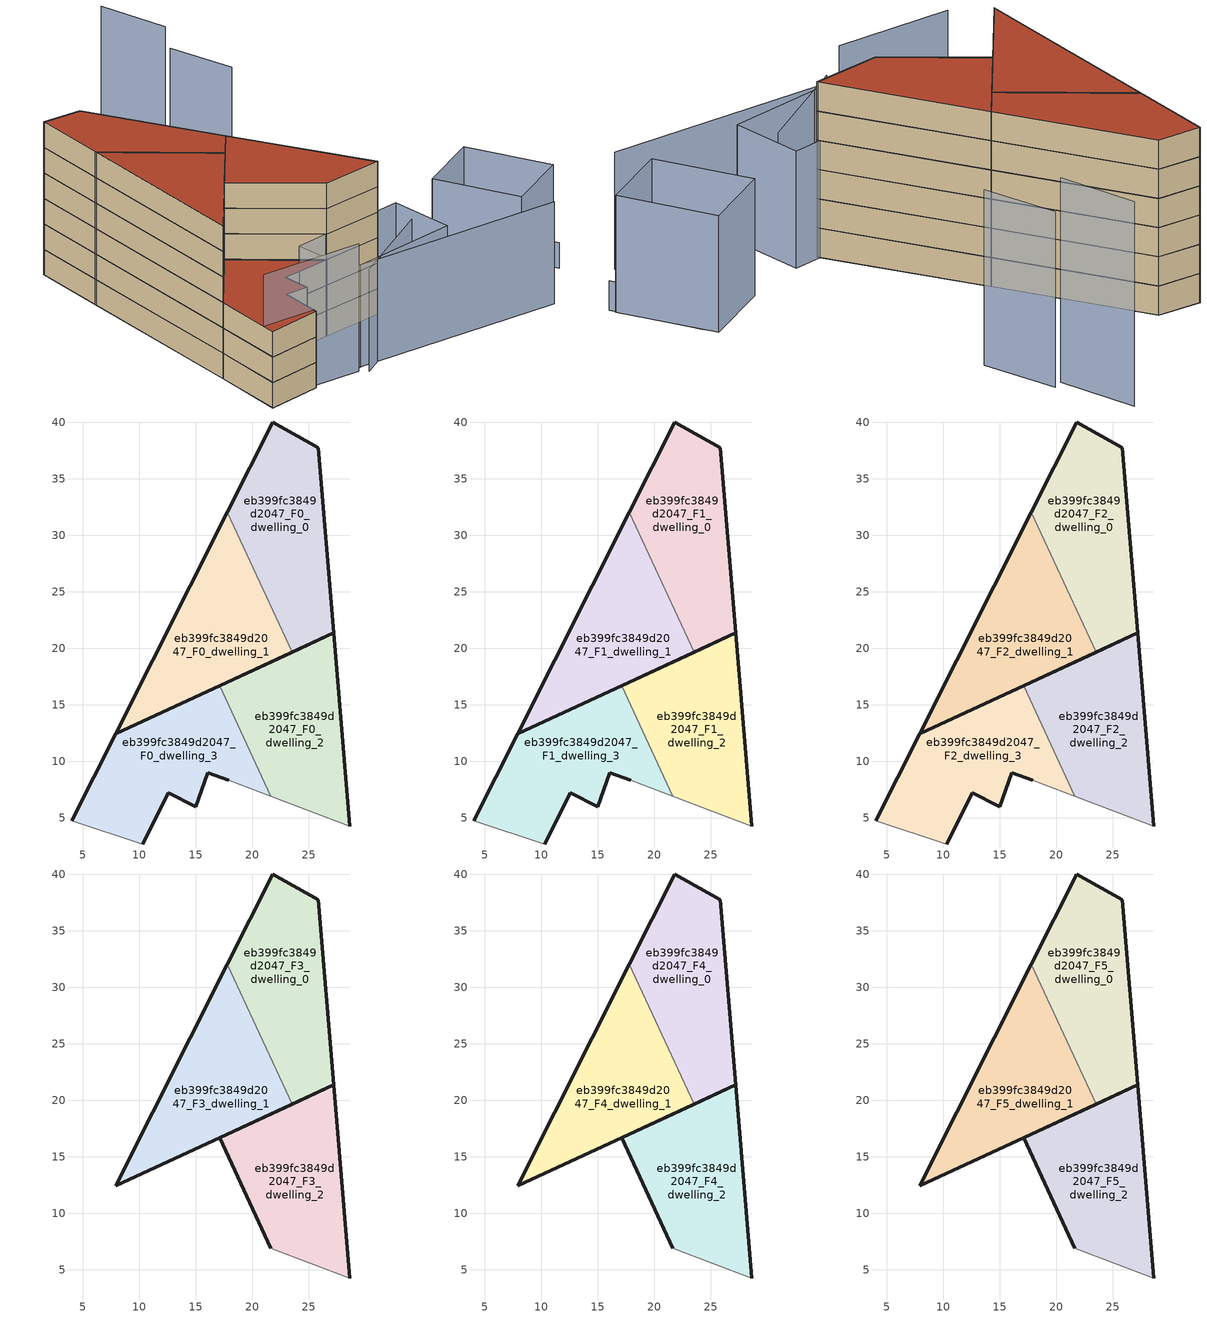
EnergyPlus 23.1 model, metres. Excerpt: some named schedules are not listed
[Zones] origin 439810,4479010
eb399fc3849d2047_F0_dwelling_0
 floor ground (EU_floor_Construction): 27.2,21.36 25.83,37.72 21.82,40.02 17.81,32.06 23.55,19.66 z0
 wall outside (EU_wall_Construction): 17.81,32.06 21.82,40.02 25.83,37.72 27.2,21.36 23.55,19.66 z0:3
 wall to eb399fc3849d2047_F0_dwelling_1 (EU_wall_Construction): 23.55,19.66 17.81,32.06 z0:3
eb399fc3849d2047_F0_dwelling_1
 floor ground (EU_floor_Construction): 23.55,19.66 17.81,32.06 7.91,12.42 z0
 wall outside (EU_wall_Construction): 23.55,19.66 7.91,12.42 17.81,32.06 z0:3
eb399fc3849d2047_F0_dwelling_2
 floor ground (EU_floor_Construction): 28.63,4.28 27.2,21.36 17.12,16.69 21.64,6.92 z0
 wall outside (EU_wall_Construction): 17.12,16.69 27.2,21.36 28.63,4.28 z0:3
 wall adiabatic (EU_wall_Construction): 28.63,4.28 21.64,6.92 z0:3
 wall to eb399fc3849d2047_F0_dwelling_3 (EU_wall_Construction): 21.64,6.92 17.12,16.69 z0:3
eb399fc3849d2047_F0_dwelling_3
 floor ground (EU_floor_Construction): 21.64,6.92 17.12,16.69 7.91,12.42 4.04,4.74 10.31,2.69 12.56,7.22 15,6 16.07,9.01 17.95,8.31 z0
 wall outside (EU_wall_Construction): 17.95,8.31 16.07,9.01 15,6 12.56,7.22 10.31,2.69 / 4.04,4.74 7.91,12.42 17.12,16.69 z0:3
 wall adiabatic (EU_wall_Construction): 21.64,6.92 17.95,8.31 / 10.31,2.69 4.04,4.74 z0:3
eb399fc3849d2047_F1_dwelling_0
 floor to eb399fc3849d2047_F0_dwelling_0 (EU_floor_Construction): 27.2,21.36 25.83,37.72 21.82,40.02 17.81,32.06 23.55,19.66 z3
 wall outside (EU_wall_Construction): 17.81,32.06 21.82,40.02 25.83,37.72 27.2,21.36 23.55,19.66 z3:6
 wall to eb399fc3849d2047_F1_dwelling_1 (EU_wall_Construction): 23.55,19.66 17.81,32.06 z3:6
eb399fc3849d2047_F1_dwelling_1
 floor to eb399fc3849d2047_F0_dwelling_1 (EU_floor_Construction): 23.55,19.66 17.81,32.06 7.91,12.42 z3
 wall outside (EU_wall_Construction): 23.55,19.66 7.91,12.42 17.81,32.06 z3:6
eb399fc3849d2047_F1_dwelling_2
 floor to eb399fc3849d2047_F0_dwelling_2 (EU_floor_Construction): 28.63,4.28 27.2,21.36 17.12,16.69 21.64,6.92 z3
 wall outside (EU_wall_Construction): 17.12,16.69 27.2,21.36 28.63,4.28 z3:6
 wall adiabatic (EU_wall_Construction): 28.63,4.28 21.64,6.92 z3:6
 wall to eb399fc3849d2047_F1_dwelling_3 (EU_wall_Construction): 21.64,6.92 17.12,16.69 z3:6
eb399fc3849d2047_F1_dwelling_3
 floor to eb399fc3849d2047_F0_dwelling_3 (EU_floor_Construction): 21.64,6.92 17.12,16.69 7.91,12.42 4.04,4.74 10.31,2.69 12.56,7.22 15,6 16.07,9.01 17.95,8.31 z3
 wall outside (EU_wall_Construction): 17.95,8.31 16.07,9.01 15,6 12.56,7.22 10.31,2.69 / 4.04,4.74 7.91,12.42 17.12,16.69 z3:6
 wall adiabatic (EU_wall_Construction): 21.64,6.92 17.95,8.31 / 10.31,2.69 4.04,4.74 z3:6
eb399fc3849d2047_F2_dwelling_0
 floor to eb399fc3849d2047_F1_dwelling_0 (EU_floor_Construction): 27.2,21.36 25.83,37.72 21.82,40.02 17.81,32.06 23.55,19.66 z6
 wall outside (EU_wall_Construction): 17.81,32.06 21.82,40.02 25.83,37.72 27.2,21.36 23.55,19.66 z6:9
 wall to eb399fc3849d2047_F2_dwelling_1 (EU_wall_Construction): 23.55,19.66 17.81,32.06 z6:9
eb399fc3849d2047_F2_dwelling_1
 floor to eb399fc3849d2047_F1_dwelling_1 (EU_floor_Construction): 23.55,19.66 17.81,32.06 7.91,12.42 z6
 wall outside (EU_wall_Construction): 23.55,19.66 7.91,12.42 17.81,32.06 z6:9
eb399fc3849d2047_F2_dwelling_2
 floor to eb399fc3849d2047_F1_dwelling_2 (EU_floor_Construction): 28.63,4.28 27.2,21.36 17.12,16.69 21.64,6.92 z6
 wall outside (EU_wall_Construction): 17.12,16.69 27.2,21.36 28.63,4.28 z6:9
 wall adiabatic (EU_wall_Construction): 28.63,4.28 21.64,6.92 z6:9
 wall to eb399fc3849d2047_F2_dwelling_3 (EU_wall_Construction): 21.64,6.92 17.12,16.69 z6:9
eb399fc3849d2047_F2_dwelling_3
 floor to eb399fc3849d2047_F1_dwelling_3 (EU_floor_Construction): 21.64,6.92 17.12,16.69 7.91,12.42 4.04,4.74 10.31,2.69 12.56,7.22 15,6 16.07,9.01 17.95,8.31 z6
 wall outside (EU_wall_Construction): 17.95,8.31 16.07,9.01 15,6 12.56,7.22 10.31,2.69 / 4.04,4.74 7.91,12.42 17.12,16.69 z6:9
 wall adiabatic (EU_wall_Construction): 21.64,6.92 17.95,8.31 / 10.31,2.69 4.04,4.74 z6:9
 roof outside (EU_roof_Construction): 17.12,16.69 21.64,6.92 17.95,8.31 16.07,9.01 15,6 12.56,7.22 10.31,2.69 4.04,4.74 7.91,12.42 z9
eb399fc3849d2047_F3_dwelling_0
 floor to eb399fc3849d2047_F2_dwelling_0 (EU_floor_Construction): 27.2,21.36 25.83,37.72 21.82,40.02 17.81,32.06 23.55,19.66 z9
 wall outside (EU_wall_Construction): 17.81,32.06 21.82,40.02 25.83,37.72 27.2,21.36 23.55,19.66 z9:12
 wall to eb399fc3849d2047_F3_dwelling_1 (EU_wall_Construction): 23.55,19.66 17.81,32.06 z9:12
eb399fc3849d2047_F3_dwelling_1
 floor to eb399fc3849d2047_F2_dwelling_1 (EU_floor_Construction): 23.55,19.66 17.81,32.06 7.91,12.42 z9
 wall outside (EU_wall_Construction): 23.55,19.66 7.91,12.42 17.81,32.06 z9:12
eb399fc3849d2047_F3_dwelling_2
 floor to eb399fc3849d2047_F2_dwelling_2 (EU_floor_Construction): 28.63,4.28 27.2,21.36 17.12,16.69 21.64,6.92 z9
 wall outside (EU_wall_Construction): 21.64,6.92 17.12,16.69 27.2,21.36 28.63,4.28 z9:12
 wall adiabatic (EU_wall_Construction): 28.63,4.28 21.64,6.92 z9:12
eb399fc3849d2047_F4_dwelling_0
 floor to eb399fc3849d2047_F3_dwelling_0 (EU_floor_Construction): 27.2,21.36 25.83,37.72 21.82,40.02 17.81,32.06 23.55,19.66 z12
 wall outside (EU_wall_Construction): 17.81,32.06 21.82,40.02 25.83,37.72 27.2,21.36 23.55,19.66 z12:15
 wall to eb399fc3849d2047_F4_dwelling_1 (EU_wall_Construction): 23.55,19.66 17.81,32.06 z12:15
eb399fc3849d2047_F4_dwelling_1
 floor to eb399fc3849d2047_F3_dwelling_1 (EU_floor_Construction): 23.55,19.66 17.81,32.06 7.91,12.42 z12
 wall outside (EU_wall_Construction): 23.55,19.66 7.91,12.42 17.81,32.06 z12:15
eb399fc3849d2047_F4_dwelling_2
 floor to eb399fc3849d2047_F3_dwelling_2 (EU_floor_Construction): 28.63,4.28 27.2,21.36 17.12,16.69 21.64,6.92 z12
 wall outside (EU_wall_Construction): 21.64,6.92 17.12,16.69 27.2,21.36 28.63,4.28 z12:15
 wall adiabatic (EU_wall_Construction): 28.63,4.28 21.64,6.92 z12:15
eb399fc3849d2047_F5_dwelling_0
 floor to eb399fc3849d2047_F4_dwelling_0 (EU_floor_Construction): 27.2,21.36 25.83,37.72 21.82,40.02 17.81,32.06 23.55,19.66 z15
 wall outside (EU_wall_Construction): 17.81,32.06 21.82,40.02 25.83,37.72 27.2,21.36 23.55,19.66 z15:18
 wall to eb399fc3849d2047_F5_dwelling_1 (EU_wall_Construction): 23.55,19.66 17.81,32.06 z15:18
 roof outside (EU_roof_Construction): 25.83,37.72 27.2,21.36 23.55,19.66 17.81,32.06 21.82,40.02 z18
eb399fc3849d2047_F5_dwelling_1
 floor to eb399fc3849d2047_F4_dwelling_1 (EU_floor_Construction): 23.55,19.66 17.81,32.06 7.91,12.42 z15
 wall outside (EU_wall_Construction): 23.55,19.66 7.91,12.42 17.81,32.06 z15:18
 roof outside (EU_roof_Construction): 17.81,32.06 23.55,19.66 7.91,12.42 z18
eb399fc3849d2047_F5_dwelling_2
 floor to eb399fc3849d2047_F4_dwelling_2 (EU_floor_Construction): 28.63,4.28 27.2,21.36 17.12,16.69 21.64,6.92 z15
 wall outside (EU_wall_Construction): 21.64,6.92 17.12,16.69 27.2,21.36 28.63,4.28 z15:18
 wall adiabatic (EU_wall_Construction): 28.63,4.28 21.64,6.92 z15:18
 roof outside (EU_roof_Construction): 27.2,21.36 28.63,4.28 21.64,6.92 17.12,16.69 z18
shading: 16.08,0.96 38.87,-11.36 / 16.23,-0.65 28.76,0.41 / 46.45,2.82 46.76,-7.5 / 46.76,-7.5 38.55,-7.75 / 38.55,-7.75 38.23,2.57 / 38.23,2.57 46.45,2.82 / 15.41,1.08 17.95,8.31 / 17.95,8.31 31.5,3.57 / 31.5,3.57 28.97,-3.67 / 28.97,-3.67 15.41,1.08 z0:12; 4.81,6.18 15.71,0.34 z0:15; 46.68,-8.23 46.49,1.39 z0:3; 41.91,27.7 43.17,35.5 z0:18; 42.09,35.57 43.56,43.74 z0:21
[Building]
EU S2 Campaign: North Axis=0; Terrain=City; Solar Distribution=FullExterior
[Site:Location]
Madrid: Latitude=40.5; Longitude=-3.5; Time Zone=1; Elevation=609
[SizingPeriod:WeatherFileDays]
AnnualSizingPeriod: Begin Month=1; Begin Day of Month=1; End Month=12; End Day of Month=31; Day of Week for Start Day=Monday; Use Weather File Daylight Saving Period=No; Use Weather File Rain and Snow Indicators=No
[MATERIAL]
EU_InternalMass_Material: Roughness=MediumRough; Thickness=0.1; Conductivity=1; Density=1800; Specific Heat=900; Thermal Absorptance=0.9; Solar Absorptance=0.7; Visible Absorptance=0.7
[MATERIAL:NOMASS] Roughness=MediumRough; Thermal Absorptance=0.9; Solar Absorptance=0.7; Visible Absorptance=0.7
Name | Thermal Resistance
EU_wall_NoMass | 1.60022
EU_roof_NoMass | 1.57597
EU_floor_NoMass | 0.470652
[CONSTRUCTION]
EU_wall_Construction: EU_wall_NoMass
EU_roof_Construction: EU_roof_NoMass
EU_floor_Construction: EU_floor_NoMass
EU_InternalMass_Construction: EU_InternalMass_Material
[ZONE] Type=1; Multiplier=1; Ceiling Height=autocalculate; Floor Area=autocalculate; Part of Total Floor Area=Yes
Name | Volume
eb399fc3849d2047_F0_dwelling_0; eb399fc3849d2047_F1_dwelling_0; eb399fc3849d2047_F2_dwelling_0; eb399fc3849d2047_F3_dwelling_0; eb399fc3849d2047_F4_dwelling_0; eb399fc3849d2047_F5_dwelling_0 | 352.917
eb399fc3849d2047_F0_dwelling_1; eb399fc3849d2047_F1_dwelling_1; eb399fc3849d2047_F2_dwelling_1; eb399fc3849d2047_F3_dwelling_1; eb399fc3849d2047_F4_dwelling_1; eb399fc3849d2047_F5_dwelling_1 | 352.911
eb399fc3849d2047_F0_dwelling_2; eb399fc3849d2047_F1_dwelling_2; eb399fc3849d2047_F2_dwelling_2; eb399fc3849d2047_F3_dwelling_2; eb399fc3849d2047_F4_dwelling_2; eb399fc3849d2047_F5_dwelling_2 | 352.924
eb399fc3849d2047_F0_dwelling_3; eb399fc3849d2047_F1_dwelling_3; eb399fc3849d2047_F2_dwelling_3 | 352.909
[INTERNALMASS] Construction=EU_InternalMass_Construction
Name | Zone or ZoneList | Surface Area
eb399fc3849d2047_F0_dwelling_0_EU_InternalMass | eb399fc3849d2047_F0_dwelling_0 | 117.634
eb399fc3849d2047_F0_dwelling_1_EU_InternalMass | eb399fc3849d2047_F0_dwelling_1 | 117.639
eb399fc3849d2047_F0_dwelling_2_EU_InternalMass | eb399fc3849d2047_F0_dwelling_2 | 117.636
eb399fc3849d2047_F0_dwelling_3_EU_InternalMass | eb399fc3849d2047_F0_dwelling_3 | 117.636
eb399fc3849d2047_F1_dwelling_0_EU_InternalMass | eb399fc3849d2047_F1_dwelling_0 | 117.634
eb399fc3849d2047_F1_dwelling_1_EU_InternalMass | eb399fc3849d2047_F1_dwelling_1 | 117.639
eb399fc3849d2047_F1_dwelling_2_EU_InternalMass | eb399fc3849d2047_F1_dwelling_2 | 117.636
eb399fc3849d2047_F1_dwelling_3_EU_InternalMass | eb399fc3849d2047_F1_dwelling_3 | 117.636
eb399fc3849d2047_F2_dwelling_0_EU_InternalMass | eb399fc3849d2047_F2_dwelling_0 | 117.634
eb399fc3849d2047_F2_dwelling_1_EU_InternalMass | eb399fc3849d2047_F2_dwelling_1 | 117.639
eb399fc3849d2047_F2_dwelling_2_EU_InternalMass | eb399fc3849d2047_F2_dwelling_2 | 117.636
eb399fc3849d2047_F2_dwelling_3_EU_InternalMass | eb399fc3849d2047_F2_dwelling_3 | 117.636
eb399fc3849d2047_F3_dwelling_0_EU_InternalMass | eb399fc3849d2047_F3_dwelling_0 | 156.846
eb399fc3849d2047_F3_dwelling_1_EU_InternalMass | eb399fc3849d2047_F3_dwelling_1 | 156.846
eb399fc3849d2047_F3_dwelling_2_EU_InternalMass | eb399fc3849d2047_F3_dwelling_2 | 156.846
eb399fc3849d2047_F4_dwelling_0_EU_InternalMass | eb399fc3849d2047_F4_dwelling_0 | 156.846
eb399fc3849d2047_F4_dwelling_1_EU_InternalMass | eb399fc3849d2047_F4_dwelling_1 | 156.846
eb399fc3849d2047_F4_dwelling_2_EU_InternalMass | eb399fc3849d2047_F4_dwelling_2 | 156.846
eb399fc3849d2047_F5_dwelling_0_EU_InternalMass | eb399fc3849d2047_F5_dwelling_0 | 156.846
eb399fc3849d2047_F5_dwelling_1_EU_InternalMass | eb399fc3849d2047_F5_dwelling_1 | 156.846
eb399fc3849d2047_F5_dwelling_2_EU_InternalMass | eb399fc3849d2047_F5_dwelling_2 | 156.846
[OTHEREQUIPMENT] Fuel Type=Electricity; Design Level Calculation Method=Watts/Area; Power per Zone Floor Area=1; Fraction Latent=0; Fraction Radiant=0; Fraction Lost=0; Carbon Dioxide Generation Rate=0; EndUse Subcategory=EU_Step8_InternalGains
Name | Zone or ZoneList or Space or SpaceList | Schedule
EU_Step8_InternalGain_eb399fc3849d2047_F0_dwelling_0_f000 | eb399fc3849d2047_F0_dwelling_0 | EU_Step8_GainSchedule_eb399fc3849d2047_F0_dwelling_0_f000
EU_Step8_InternalGain_eb399fc3849d2047_F0_dwelling_1_f000 | eb399fc3849d2047_F0_dwelling_1 | EU_Step8_GainSchedule_eb399fc3849d2047_F0_dwelling_1_f000
EU_Step8_InternalGain_eb399fc3849d2047_F0_dwelling_2_f000 | eb399fc3849d2047_F0_dwelling_2 | EU_Step8_GainSchedule_eb399fc3849d2047_F0_dwelling_2_f000
EU_Step8_InternalGain_eb399fc3849d2047_F0_dwelling_3_f000 | eb399fc3849d2047_F0_dwelling_3 | EU_Step8_GainSchedule_eb399fc3849d2047_F0_dwelling_3_f000
EU_Step8_InternalGain_eb399fc3849d2047_F1_dwelling_0_f000 | eb399fc3849d2047_F1_dwelling_0 | EU_Step8_GainSchedule_eb399fc3849d2047_F1_dwelling_0_f000
EU_Step8_InternalGain_eb399fc3849d2047_F1_dwelling_1_f000 | eb399fc3849d2047_F1_dwelling_1 | EU_Step8_GainSchedule_eb399fc3849d2047_F1_dwelling_1_f000
EU_Step8_InternalGain_eb399fc3849d2047_F1_dwelling_2_f000 | eb399fc3849d2047_F1_dwelling_2 | EU_Step8_GainSchedule_eb399fc3849d2047_F1_dwelling_2_f000
EU_Step8_InternalGain_eb399fc3849d2047_F1_dwelling_3_f000 | eb399fc3849d2047_F1_dwelling_3 | EU_Step8_GainSchedule_eb399fc3849d2047_F1_dwelling_3_f000
EU_Step8_InternalGain_eb399fc3849d2047_F2_dwelling_0_f000 | eb399fc3849d2047_F2_dwelling_0 | EU_Step8_GainSchedule_eb399fc3849d2047_F2_dwelling_0_f000
EU_Step8_InternalGain_eb399fc3849d2047_F2_dwelling_1_f000 | eb399fc3849d2047_F2_dwelling_1 | EU_Step8_GainSchedule_eb399fc3849d2047_F2_dwelling_1_f000
EU_Step8_InternalGain_eb399fc3849d2047_F2_dwelling_2_f000 | eb399fc3849d2047_F2_dwelling_2 | EU_Step8_GainSchedule_eb399fc3849d2047_F2_dwelling_2_f000
EU_Step8_InternalGain_eb399fc3849d2047_F2_dwelling_3_f000 | eb399fc3849d2047_F2_dwelling_3 | EU_Step8_GainSchedule_eb399fc3849d2047_F2_dwelling_3_f000
EU_Step8_InternalGain_eb399fc3849d2047_F3_dwelling_0_f000 | eb399fc3849d2047_F3_dwelling_0 | EU_Step8_GainSchedule_eb399fc3849d2047_F3_dwelling_0_f000
EU_Step8_InternalGain_eb399fc3849d2047_F3_dwelling_1_f000 | eb399fc3849d2047_F3_dwelling_1 | EU_Step8_GainSchedule_eb399fc3849d2047_F3_dwelling_1_f000
EU_Step8_InternalGain_eb399fc3849d2047_F3_dwelling_2_f000 | eb399fc3849d2047_F3_dwelling_2 | EU_Step8_GainSchedule_eb399fc3849d2047_F3_dwelling_2_f000
EU_Step8_InternalGain_eb399fc3849d2047_F4_dwelling_0_f000 | eb399fc3849d2047_F4_dwelling_0 | EU_Step8_GainSchedule_eb399fc3849d2047_F4_dwelling_0_f000
EU_Step8_InternalGain_eb399fc3849d2047_F4_dwelling_1_f000 | eb399fc3849d2047_F4_dwelling_1 | EU_Step8_GainSchedule_eb399fc3849d2047_F4_dwelling_1_f000
EU_Step8_InternalGain_eb399fc3849d2047_F4_dwelling_2_f000 | eb399fc3849d2047_F4_dwelling_2 | EU_Step8_GainSchedule_eb399fc3849d2047_F4_dwelling_2_f000
EU_Step8_InternalGain_eb399fc3849d2047_F5_dwelling_0_f000 | eb399fc3849d2047_F5_dwelling_0 | EU_Step8_GainSchedule_eb399fc3849d2047_F5_dwelling_0_f000
EU_Step8_InternalGain_eb399fc3849d2047_F5_dwelling_1_f000 | eb399fc3849d2047_F5_dwelling_1 | EU_Step8_GainSchedule_eb399fc3849d2047_F5_dwelling_1_f000
EU_Step8_InternalGain_eb399fc3849d2047_F5_dwelling_2_f000 | eb399fc3849d2047_F5_dwelling_2 | EU_Step8_GainSchedule_eb399fc3849d2047_F5_dwelling_2_f000
[ZONEVENTILATION:DESIGNFLOWRATE] Schedule=EU_AlwaysOn; Design Flow Rate Calculation Method=AirChanges/Hour; Air Changes per Hour=0.480704; Ventilation Type=Natural; Fan Pressure Rise=0; Fan Total Efficiency=1; Constant Term Coefficient=1; Temperature Term Coefficient=0; Velocity Term Coefficient=0; Velocity Squared Term Coefficient=0; Minimum Indoor Temperature=-100; Maximum Indoor Temperature=100; Delta Temperature=-100; Minimum Outdoor Temperature=-100; Maximum Outdoor Temperature=100; Maximum Wind Speed=40
Name | Zone or ZoneList or Space or SpaceList
EU_ConstantAir_eb399fc3849d2047_F0_dwelling_0 | eb399fc3849d2047_F0_dwelling_0
EU_ConstantAir_eb399fc3849d2047_F0_dwelling_1 | eb399fc3849d2047_F0_dwelling_1
EU_ConstantAir_eb399fc3849d2047_F0_dwelling_2 | eb399fc3849d2047_F0_dwelling_2
EU_ConstantAir_eb399fc3849d2047_F0_dwelling_3 | eb399fc3849d2047_F0_dwelling_3
EU_ConstantAir_eb399fc3849d2047_F1_dwelling_0 | eb399fc3849d2047_F1_dwelling_0
EU_ConstantAir_eb399fc3849d2047_F1_dwelling_1 | eb399fc3849d2047_F1_dwelling_1
EU_ConstantAir_eb399fc3849d2047_F1_dwelling_2 | eb399fc3849d2047_F1_dwelling_2
EU_ConstantAir_eb399fc3849d2047_F1_dwelling_3 | eb399fc3849d2047_F1_dwelling_3
EU_ConstantAir_eb399fc3849d2047_F2_dwelling_0 | eb399fc3849d2047_F2_dwelling_0
EU_ConstantAir_eb399fc3849d2047_F2_dwelling_1 | eb399fc3849d2047_F2_dwelling_1
EU_ConstantAir_eb399fc3849d2047_F2_dwelling_2 | eb399fc3849d2047_F2_dwelling_2
EU_ConstantAir_eb399fc3849d2047_F2_dwelling_3 | eb399fc3849d2047_F2_dwelling_3
EU_ConstantAir_eb399fc3849d2047_F3_dwelling_0 | eb399fc3849d2047_F3_dwelling_0
EU_ConstantAir_eb399fc3849d2047_F3_dwelling_1 | eb399fc3849d2047_F3_dwelling_1
EU_ConstantAir_eb399fc3849d2047_F3_dwelling_2 | eb399fc3849d2047_F3_dwelling_2
EU_ConstantAir_eb399fc3849d2047_F4_dwelling_0 | eb399fc3849d2047_F4_dwelling_0
EU_ConstantAir_eb399fc3849d2047_F4_dwelling_1 | eb399fc3849d2047_F4_dwelling_1
EU_ConstantAir_eb399fc3849d2047_F4_dwelling_2 | eb399fc3849d2047_F4_dwelling_2
EU_ConstantAir_eb399fc3849d2047_F5_dwelling_0 | eb399fc3849d2047_F5_dwelling_0
EU_ConstantAir_eb399fc3849d2047_F5_dwelling_1 | eb399fc3849d2047_F5_dwelling_1
EU_ConstantAir_eb399fc3849d2047_F5_dwelling_2 | eb399fc3849d2047_F5_dwelling_2
[HVACTEMPLATE:THERMOSTAT] Constant Heating Setpoint=20; Constant Cooling Setpoint=50
EU_HeatOnly_eb399fc3849d2047_F0_dwelling_0; EU_HeatOnly_eb399fc3849d2047_F0_dwelling_1; EU_HeatOnly_eb399fc3849d2047_F0_dwelling_2; EU_HeatOnly_eb399fc3849d2047_F0_dwelling_3; EU_HeatOnly_eb399fc3849d2047_F1_dwelling_0; EU_HeatOnly_eb399fc3849d2047_F1_dwelling_1; EU_HeatOnly_eb399fc3849d2047_F1_dwelling_2; EU_HeatOnly_eb399fc3849d2047_F1_dwelling_3; EU_HeatOnly_eb399fc3849d2047_F2_dwelling_0; EU_HeatOnly_eb399fc3849d2047_F2_dwelling_1; EU_HeatOnly_eb399fc3849d2047_F2_dwelling_2; EU_HeatOnly_eb399fc3849d2047_F2_dwelling_3; EU_HeatOnly_eb399fc3849d2047_F3_dwelling_0
